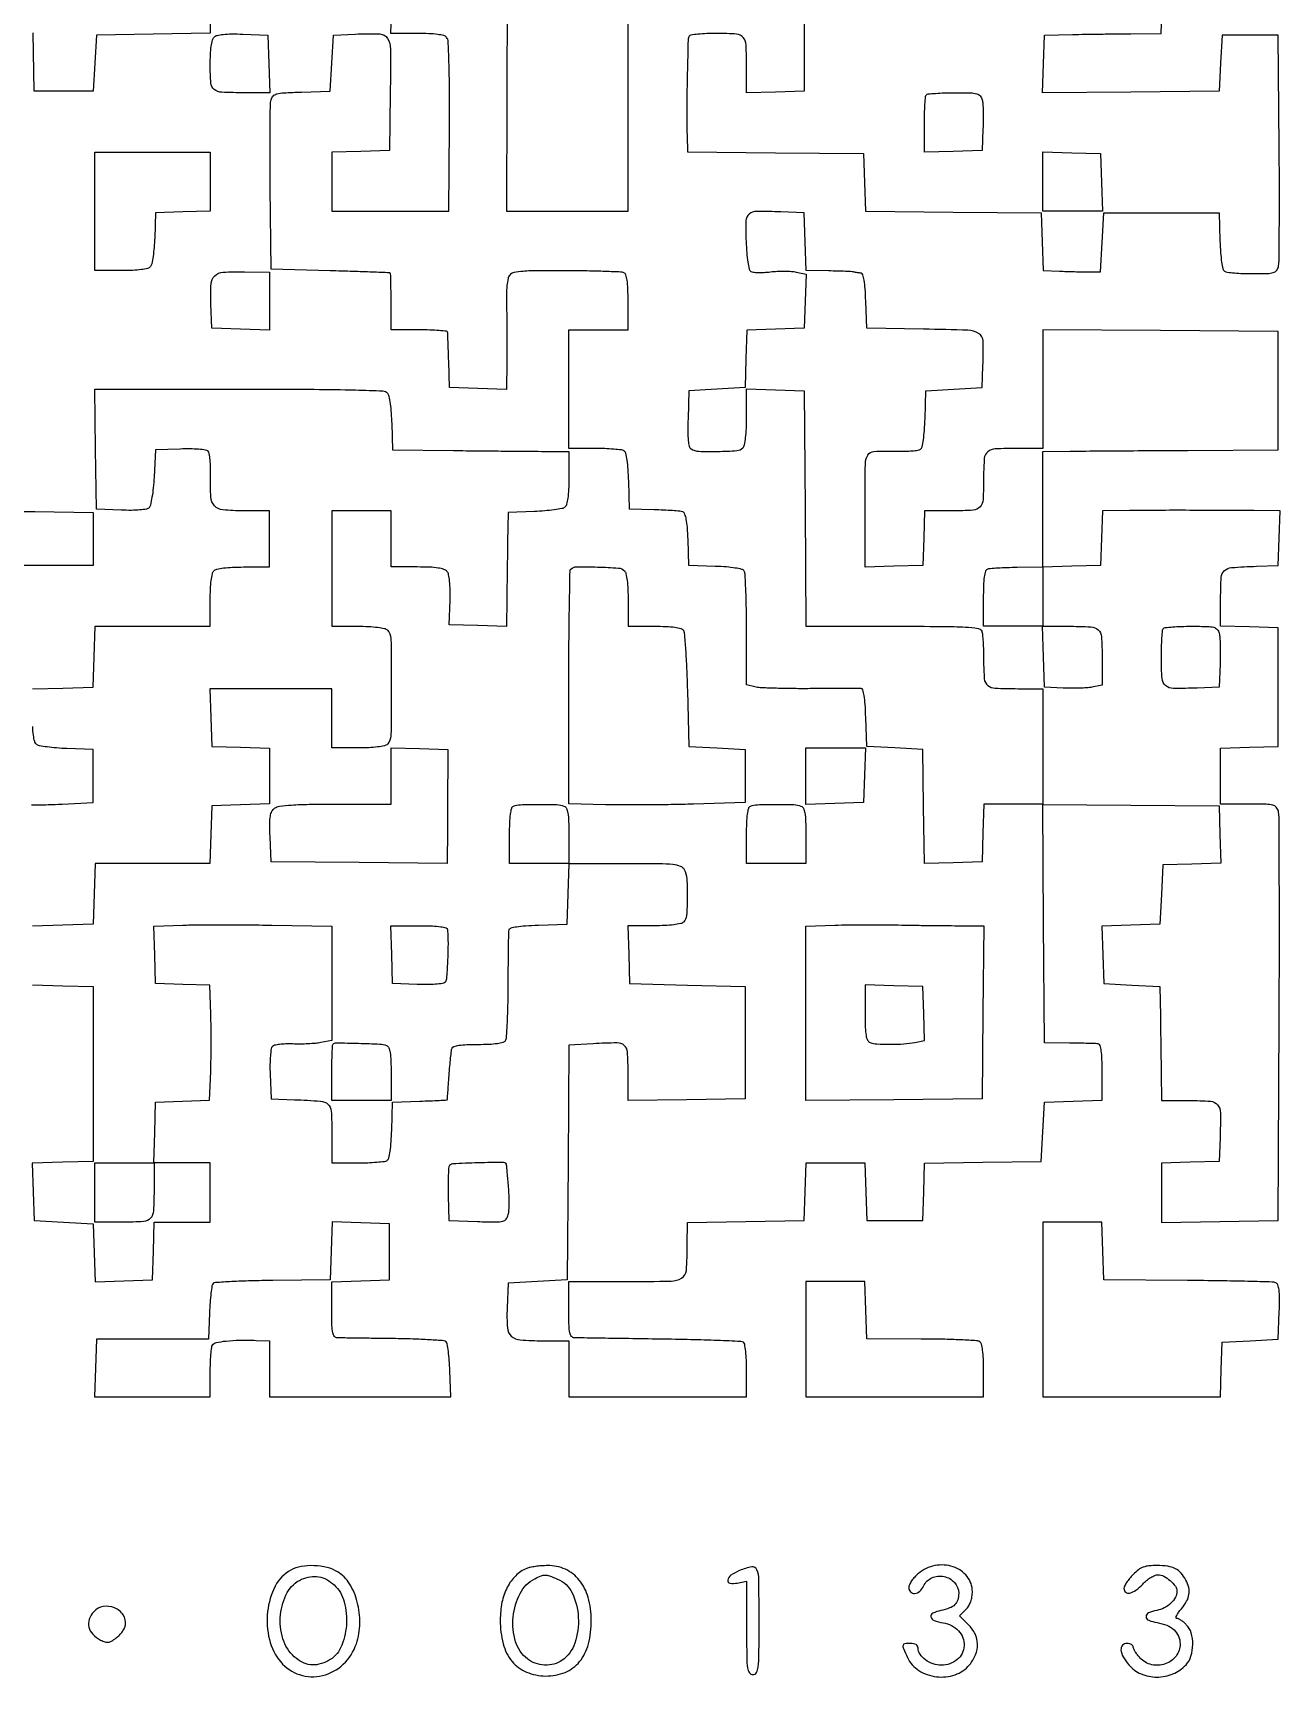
# Model space of a CAD drawing. Extents: x 156 to 936, y 100 to 969.
# Drawn here: x 536 to 936, y 100 to 627 of the extents above; entities that cross this region are included whole.
import ezdxf

# ---------------------------------------------------------------- set-up
doc = ezdxf.new("R2010")
doc.units = 0

msp = doc.modelspace()

# ---------------------------------------------------------------- linework, layer by layer
for points in [[(688.290721, 632.887109, 0.002123), (688.152242, 620.755701, 0.001347), (688.088973, 606.619193), (688.0237, 570), (707.51185, 570), (727, 570), (727, 617.5), (727, 665)], [(783.5, 645.5), (783.5, 627), (783.5, 608.5), (774.25, 608.212474), (765, 607.924948), (765, 615.880687, 0.010965), (764.836095, 623.354089, 0.167968), (763.900417, 625.719455, 0.20119), (761.766276, 626.788006, 0.016782), (755.452028, 627, 0.009458), (752.220543, 626.938865, 0.014295), (749.41294, 626.752109, 0.008967), (747.115059, 626.491475, 0.225286), (746.596485, 626.156116, 0.132743), (746.234889, 624.942753, 0.000951), (745.97976, 614.218615, 0.004105), (745.833877, 603.55013, 0.006213), (745.898511, 594.265573), (746, 589.031147), (774.25, 588.765573), (802.5, 588.5), (802.787321, 579.26551), (803.074641, 570.03102), (831.287321, 569.76551), (859.5, 569.5), (859.787526, 560.25), (860.075052, 551), (865.287526, 550.802975, 0.002107), (867.575307, 550.726153, 0.001492), (870.143836, 550.65841, 0.001506), (872.597952, 550.608407, 0.003188), (874.5, 550.587512), (878.5, 550.569073), (879, 560.034537), (879.5, 569.5), (898, 569.5), (916.5, 569.5), (916.792098, 560.532999, 0.009786), (916.991711, 556.707636, 0.020298), (917.326695, 553.737125, 0.020215), (917.75425, 551.552989, 0.195149), (918.292098, 550.798312, 0.110623), (919.132389, 550.495574, 0.00952), (921.416145, 550.251635, 0.012192), (924.181845, 550.077197, 0.009156), (927.230948, 550.015313, 0.00603), (931.935001, 550.062724, 0.060451), (933.877035, 550.342129, 0.158592), (934.896556, 551.007481, 0.11024), (935.50973, 552.25, 0.05721), (935.724487, 553.965497, 0.000802), (935.814745, 564.414062, 0.002229), (935.845976, 576.540395, 0.001465), (935.778782, 590.5), (935.5, 626.5), (926.5, 626.5), (917.5, 626.5), (917, 617.5), (916.5, 608.5), (888.212267, 608.234363), (859.924535, 607.968725), (860.212267, 617.234363), (860.5, 626.5), (869.5, 626.668363, -0.00086), (873.645783, 626.738781, -0.000476), (878.709289, 626.81125, -0.000474), (883.84044, 626.874932, -0.000764), (888.212474, 626.918363), (897.924948, 627), (898.212474, 636.25)], [(536, 322.072424), (545.75, 321.786212), (555.5, 321.5), (555.5, 293.5), (555.5, 265.5), (545.712959, 265.213341), (535.925919, 264.926682), (536.212959, 255.713341), (536.5, 246.5), (546, 246), (555.5, 245.5), (555.788016, 236.212977), (556.076031, 226.925954), (565.288016, 227.212977), (574.5, 227.5), (574.787526, 236.75), (575.075052, 246), (584.037526, 246), (593, 246), (593, 255.5), (593, 265), (583.963788, 265), (574.927576, 265), (575.213788, 274.75), (575.5, 284.5), (584.15475, 284.787544), (592.809499, 285.075087), (593.15475, 294.287544, 0.005684), (593.264198, 298.48137, 0.003338), (593.304585, 303.499892, 0.003338), (593.277957, 308.518384, 0.005685), (593.180007, 312.712088), (592.860013, 321.924176), (584.180007, 322.212088), (575.5, 322.5), (575.212977, 331.711984), (574.925954, 340.923969), (584.212977, 341.211984, -0.00598), (589.055176, 341.304202, -0.001796), (596.426625, 341.329924, -0.0018), (604.698903, 341.299283, -0.001952), (612.75, 341.209033), (632, 340.918065), (632, 322.570324), (632, 304.222582), (628.473364, 303.560981, -0.024256), (626.7379, 303.321824, -0.009962), (624.366725, 303.159102, -0.009829), (621.810106, 303.085102, -0.012429), (619.445613, 303.121939, 0.017748), (617.264724, 303.132719, 0.022691), (615.261676, 302.980347, 0.02145), (613.635857, 302.710977, 0.145595), (612.927392, 302.327392, 0.162927), (612.535046, 301.540209, 0.014649), (612.289567, 299.318994, 0.017548), (612.163126, 296.552967, 0.011968), (612.205143, 293.405143), (612.5, 285.5), (620, 285.24697, -0.008651), (628.397932, 284.818085, -0.167265), (630.765357, 283.817746, -0.199345), (631.812399, 281.627978, -0.013122), (632, 274.480948), (632, 265), (640.25, 265.015313, 0.008591), (643.498009, 265.077158, 0.011595), (646.431384, 265.251635, 0.008743), (648.855762, 265.495093, 0.112618), (649.707902, 265.798312, 0.195149), (650.24575, 266.552989, 0.020215), (650.673305, 268.737125, 0.020298), (651.008289, 271.707636, 0.009786), (651.207902, 275.532999), (651.5, 284.5), (660.25, 284.788933, 0.002247), (663.607228, 284.914896, 0.003722), (666.438631, 285.054993, 0.000566), (668.933596, 285.199903, 0.356096), (669.030447, 285.288933, 0.017418), (669.048716, 285.456746, 0.000052), (669.209553, 287.641124, 0.000305), (669.389543, 290.10965, 0.00019), (669.597414, 293, -0.003823), (669.832213, 295.963694, -0.005026), (670.094314, 298.664062, -0.003709), (670.353041, 300.919174, -0.047348), (670.535581, 301.75, -0.245364), (671.118501, 302.325134, -0.037336), (672.765062, 302.698207, -0.027622), (675.265322, 302.931269, -0.009429), (678.909598, 303, 0.010419), (682.45801, 303.073953, 0.024935), (685.079281, 303.314567, 0.030062), (686.922923, 303.691177, 0.185788), (687.690983, 304.25, 0.128795), (688.016827, 305.239112, 0.00327), (688.280272, 309.979688, 0.006775), (688.478991, 315.586609, 0.004545), (688.561007, 322, -0.001043), (688.598077, 328.410846, -0.001561), (688.659609, 334.009289, -0.000633), (688.733435, 338.808885, -0.034509), (688.811007, 339.712474, -0.294243), (689.319491, 340.284148, -0.028483), (691.220184, 340.698312, -0.023574), (694.080475, 341.015544, -0.008061), (698.25, 341.212474), (707.5, 341.5), (707.786212, 351.25), (708.072424, 361), (726.001028, 361, -0.002155), (736.960232, 360.952766, -0.023261), (741.384548, 360.708594, -0.064996), (743.720129, 360.158147, -0.181488), (744.964816, 359.065741, -0.107088), (745.817478, 356.078409, -0.018612), (745.979465, 350.178425, -0.015314), (745.740238, 344.259859, -0.180517), (744.8, 342.2, -0.145015), (743.858679, 341.688958, -0.021051), (741.684979, 341.321964, -0.020283), (738.809501, 341.078116, -0.01101), (735.262474, 341), (726.924948, 341), (727.212474, 331.75), (727.5, 322.5), (746, 322), (764.5, 321.5), (764.5, 303.5), (764.5, 285.5), (745.75, 285.227935), (727, 284.955869), (727, 293.861303, 0.013938), (726.811989, 300.604544, 0.208337), (725.776252, 302.661093, 0.178939), (723.489214, 303.468359, 0.009832), (715.761919, 303.201896), (708.023838, 302.782604), (707.761919, 265.141302), (707.5, 227.5), (698, 227), (688.5, 226.5), (688.203802, 218.520365, 0.025208), (688.288689, 212.139667, 0.193772), (689.555377, 209.493873, 0.168774), (692.405548, 208.264937, 0.018176), (699.69113, 208), (708, 208), (708, 199), (708, 190), (736.5, 190), (765, 190), (765, 198.440983, 0.011184), (764.92623, 201.73858, 0.016906), (764.700939, 204.601032, 0.012263), (764.383526, 206.90548, 0.21728), (763.976233, 207.514689, 0.1287), (763.118415, 207.777773, 0.000965), (755.696117, 208.072292, 0.003525), (747.161283, 208.334215, 0.002244), (737.226233, 208.524409, -0.000086), (727.240501, 208.672454, -0.000129), (718.543018, 208.805144, -0.000049), (711.05853, 208.921995, -0.003113), (709.75, 208.950703, -0.217024), (708.833229, 209.399882, -0.124834), (708.29998, 210.534306, -0.042618), (708.053111, 212.858023, -0.005164), (708, 218), (708, 227), (726.383369, 227, 0.004199), (740.763673, 227.120771, 0.131336), (744.150841, 228.087335, 0.244), (745.674675, 230.556118, 0.018118), (745.986345, 238.727935), (746, 245.955869), (764.75, 246.227935), (783.5, 246.5), (783.787526, 255.75), (784.075052, 265), (793.5, 265), (802.924948, 265), (803.212474, 255.75), (803.5, 246.5), (812.5, 246.5), (821.5, 246.5), (821.787236, 255.728072), (822.074471, 264.956143), (840.787236, 265.228072), (859.5, 265.5), (860, 275), (860.5, 284.5), (869.75, 284.787526), (879, 285.075052), (879, 294.037526, 0.007552), (878.936285, 298.255654, 0.02649), (878.710609, 300.962615, 0.038764), (878.34269, 302.658527, 0.295874), (877.75, 303.162153, 0.023907), (876.916404, 303.229987, 0.001593), (874.517187, 303.302478, 0.002295), (871.655321, 303.366681, 0.001715), (868.5, 303.412153), (860.5, 303.5), (860.238165, 341.699699), (859.97633, 379.899397), (888.238165, 379.699699), (916.5, 379.5), (916.787023, 370.288016), (917.074046, 361.076031), (907.787023, 360.788016), (898.5, 360.5), (898, 351), (897.5, 341.5), (888.212977, 341.211984), (878.925954, 340.923969), (879.212977, 331.711984), (879.5, 322.5), (888.5, 322), (897.5, 321.5), (897.670976, 312, -0.000662), (897.742218, 307.72731, -0.000413), (897.814941, 302.720312, -0.000414), (897.878466, 297.784501, -0.000753), (897.920976, 293.75), (898, 285), (906.980948, 285, -0.017192), (913.752097, 284.767116, -0.20709), (916.017836, 283.595696, -0.171789), (916.939951, 281.02952, -0.011142), (916.798618, 272.988223), (916.5, 265.5), (907.25, 265.212474), (898, 264.924948), (898, 255.440409), (898, 245.955869), (916.75, 246.227935), (935.5, 246.5), (935.775965, 311, 0.000804), (935.842421, 335.887072, 0.001273), (935.810766, 357.214063, 0.000271), (935.725021, 375.961991, 0.0582), (935.506913, 377.75, 0.122617), (934.85145, 379.003915, 0.154504), (933.732859, 379.672196, 0.053326), (931.548599, 379.947537, 0.004711), (925.980948, 380), (917, 380), (917, 388.962474), (917, 397.924948), (926.25, 398.212474), (935.5, 398.5), (935.5, 417.5), (935.5, 436.5), (926.25, 436.787526), (917, 437.075052), (917, 446.018474, -0.014194), (917.190094, 452.713321, -0.199365), (918.215838, 454.834916, -0.165063), (920.527107, 455.811311, -0.009054), (928.5, 456.245668), (935.5, 456.5), (935.788933, 465.25), (936.077866, 474), (927.788933, 474.065134, 0.000906), (916.804713, 474.131539, 0.000875), (905.692532, 474.159122, 0.000916), (895.575475, 474.147996, 0.001976), (887.788933, 474.094396), (879.077866, 474), (878.788933, 465.25), (878.5, 456.5), (869.25, 456.212474), (860, 455.924948), (860, 474.462474), (860, 493), (868.75, 493.118471, -0.001476), (873.818862, 493.172134, -0.000253), (883.448437, 493.240778, -0.000276), (894.755624, 493.309425, -0.000246), (906.5, 493.368471), (935.5, 493.5), (935.5, 512.5), (935.5, 531.5), (897.75, 531.762025), (860, 532.02405), (860, 513.012025), (860, 494), (852.081787, 494, 0.01072), (844.679234, 493.841272, 0.161531), (842.30349, 492.938415, 0.20568), (841.224011, 490.873122, 0.018983), (841, 484.974799, -0.011616), (840.828179, 477.579887, -0.175745), (839.856847, 475.246107, -0.194734), (837.654189, 474.198876, -0.014789), (830.931944, 474), (822.077866, 474), (821.788933, 465.25), (821.5, 456.5), (812.25, 456.212474), (803, 455.924948), (803, 474.462474, -0.002646), (803.077005, 489.016033, -0.126371), (803.830455, 491.825787, -0.261699), (805.846096, 493.04908, -0.014432), (813.5, 493.085036, 0.012914), (815.885893, 493.089005, 0.016231), (818.092321, 493.221437, 0.014431), (819.912184, 493.443218, 0.111024), (820.707902, 493.753012, 0.189003), (821.243356, 494.527705, 0.019751), (821.672023, 496.736543, 0.02002), (822.008228, 499.721666, 0.00989), (822.207902, 503.532999), (822.5, 512.5), (831.5, 513), (840.5, 513.5), (840.800912, 520.479083, 0.019946), (840.826198, 528.37304, 0.250509), (839.373752, 530.865677, 0.130715), (835.967537, 531.890775, 0.004357), (821.736597, 532.227493), (803.5, 532.5), (803.211067, 541.25, 0.00863), (803.013589, 545.175079, 0.024855), (802.694889, 547.881236, 0.030784), (802.278606, 549.671422, 0.297232), (801.711067, 550.152314, -0.00707), (801.174522, 550.227516, -0.004713), (800.562001, 550.328135, -0.004745), (799.969604, 550.436993, -0.009267), (799.5, 550.536965, 0.044034), (798.815197, 550.63366, 0.002488), (796.675086, 550.734936, 0.003802), (794.123132, 550.823542, 0.002778), (791.287526, 550.88465), (784.075052, 551), (783.787526, 560.25), (783.5, 569.5), (776.011777, 569.798618, 0.010148), (768.156143, 569.952306, 0.177629), (765.800161, 569.086096, 0.213811), (764.786196, 566.963252, 0.015476), (764.830296, 560.305529, 0.010522), (765.042972, 556.681416, 0.019019), (765.392001, 553.729559, 0.017047), (765.824201, 551.480071, 0.193941), (766.330296, 550.75137, 0.121051), (767.078144, 550.487078, 0.018477), (768.668095, 550.388654, 0.019757), (770.590103, 550.416784, 0.015974), (772.646198, 550.594233, -0.017513), (774.846759, 550.777332, -0.014403), (777.203502, 550.822558, -0.014648), (779.372042, 550.738135, -0.037016), (780.933851, 550.514529), (784.075307, 549.824549), (783.787653, 541.162275), (783.5, 532.5), (774.287036, 532.212964), (765.074071, 531.925929), (764.787036, 522.712964), (764.5, 513.5), (755.5, 513), (746.5, 512.5), (746.208654, 503.58457, 0.007874), (746.136581, 499.325344, 0.025891), (746.278743, 496.518036, 0.03736), (746.608404, 494.675579, 0.190691), (747.208654, 493.849883, 0.132959), (749.695491, 493.077946, 0.014429), (755.756126, 493.030935, 0.012557), (761.857757, 493.313098, 0.18044), (763.8, 494.2, 0.147163), (764.31737, 495.162609, 0.020491), (764.682108, 497.423259, 0.019645), (764.923314, 500.443228, 0.010104), (765, 504.237526), (765, 513.075052), (774.25, 512.787526), (783.5, 512.5), (783.762025, 474.75), (784.02405, 437), (811.905036, 437, -0.001483), (827.902002, 436.952556, -0.012385), (835.13699, 436.730374, -0.020746), (839.244345, 436.330896, -0.27298), (840.393011, 435.418213, -0.068141), (840.630995, 434.403342, -0.007433), (840.821697, 432.006528, -0.00899), (840.955608, 429.132076, -0.007144), (841, 426.025201, 0.018983), (841.224011, 420.126878, 0.20568), (842.30349, 418.061585, 0.161531), (844.679234, 417.158728, 0.01072), (852.081787, 417), (860, 417), (860, 398.5), (860, 380), (850.537526, 380), (841.075052, 380), (840.787526, 370.75), (840.5, 361.5), (831.272703, 361.212775), (822.045405, 360.925549), (821.772703, 379.212775), (821.5, 397.5), (812.5, 398), (803.5, 398.5), (803.212474, 407.75, 0.007757), (803.015774, 411.969023, 0.024473), (802.702086, 414.782421, 0.031768), (802.28953, 416.59756, 0.32187), (801.712474, 417.046336, 0.009999), (800.821064, 417.062563, 0.00021), (796.40467, 417.052777, 0.000488), (791.240818, 417.034123, 0.000329), (785.345978, 417.003195, -0.004061), (779.352621, 417.016485, -0.005329), (773.880882, 417.131394, -0.003959), (769.306586, 417.312509, -0.049644), (767.595978, 417.565267), (765, 418.216816), (764.984687, 435.858408, 0.004048), (764.923303, 442.706395, 0.0061), (764.748704, 448.672054, 0.002697), (764.511015, 453.741359, 0.129192), (764.202843, 454.706033, 0.192561), (763.466763, 455.236162, 0.02067), (761.36687, 455.666992, 0.020911), (758.539342, 456.005667, 0.010674), (754.968156, 456.206033), (746.5, 456.5), (746.208795, 464.797197, 0.008978), (746.000079, 468.728665, 0.029432), (745.66335, 471.307436, 0.044142), (745.194665, 472.956468, 0.212946), (744.522087, 473.629898, 0.066643), (743.602391, 473.84846, 0.006014), (741.241358, 474.057242, 0.007727), (738.407497, 474.229517, 0.005963), (735.313292, 474.332702), (727.5, 474.5), (727.207902, 483.467001, 0.009786), (727.008289, 487.292364, 0.020298), (726.673305, 490.262875, 0.020215), (726.24575, 492.447011, 0.195149), (725.707902, 493.201688, 0.112618), (724.855762, 493.504907, 0.008743), (722.431384, 493.748365, 0.011595), (719.498009, 493.922842, 0.008591), (716.25, 493.984687), (708, 494), (708, 513), (708, 532), (717.5, 532), (727, 532), (727, 540.893011, 0.007599), (726.934132, 545.226503, 0.028539), (726.696676, 547.934626, 0.045551), (726.291471, 549.62287, 0.223039), (725.629194, 550.31205, 0.08117), (724.59653, 550.52614, 0.001938), (719.672611, 550.716112, 0.004203), (713.883132, 550.868298, 0.002837), (707.276425, 550.948904, 0.003125), (698.163813, 550.951427, 0.017583), (693.299451, 550.751223, 0.030317), (690.37563, 550.348401, 0.171798), (689.045883, 549.555285, 0.122912), (688.499639, 548.419048, 0.026131), (688.16634, 546.232687, 0.021582), (687.998476, 543.231312, 0.009651), (688.024538, 539.27542, -0.00317), (688.102654, 535.27973, -0.001859), (688.148043, 530.496444, -0.001859), (688.157863, 525.711996, -0.003165), (688.125886, 521.712474), (688, 512.924948), (678.847925, 513.212474), (669.695849, 513.5), (669.464517, 522, 0.001053), (669.367418, 525.311374, 0.001544), (669.266889, 528.223437, 0.000725), (669.170029, 530.702865, 0.028439), (669.116592, 531.25, 0.339459), (668.801894, 531.550346, 0.00637), (666.390499, 531.779688, 0.012712), (663.458816, 531.945974, 0.007809), (660, 532), (651, 532), (651, 541, 0.0026), (650.981986, 544.464319, 0.004196), (650.926563, 547.413242, 0.000894), (650.851767, 549.994067, 0.223635), (650.75, 550.194016, 0.15636), (650.521939, 550.277205, 0.000154), (644.992188, 550.49436, 0.001503), (638.802625, 550.716886, 0.000919), (631.5, 550.944016), (612.5, 551.5), (612.240922, 577.5, -0.001937), (612.179271, 587.623174, -0.002855), (612.21033, 596.512452, -0.001322), (612.300012, 604.081973, -0.054002), (612.500588, 605.712602, -0.132349), (613.162138, 606.942615, -0.141786), (614.336317, 607.634493, -0.050109), (616.630979, 607.982812, -0.004855), (622.259666, 608.212602), (631.5, 608.5), (632, 617.5), (632.5, 626.5), (639.479083, 626.800912, -0.019397), (647.426388, 626.835082, -0.256161), (649.863718, 625.387204, -0.133011), (650.793453, 622.011579, -0.004266), (650.73292, 607.735235), (650.5, 589.5), (641.25, 589.212474), (632, 588.924948), (632, 579.462474), (632, 570), (650.75, 570.000206), (669.5, 570.000411), (669.688863, 597.221407, 0.002597), (669.709847, 609.256109, 0.006788), (669.5626, 617.903232, 0.003827), (669.312411, 624.439826, 0.163128), (668.816419, 625.721202, 0.158716), (667.907661, 626.29509, 0.028589), (665.917693, 626.680479, 0.02358), (663.116248, 626.924779, 0.009959), (659.340029, 627), (650.924948, 627), (651.212474, 636.25)], [(536, 416.927576), (545.75, 417.213788), (555.5, 417.5), (555.786212, 427.25), (556.072424, 437), (574.536212, 437), (593, 437), (593, 445.3, -0.011084), (593.07823, 448.828493, -0.020332), (593.322289, 451.693122, -0.021091), (593.689458, 453.860329, -0.144849), (594.2, 454.8, -0.144849), (595.139671, 455.310542, -0.021091), (597.306878, 455.677711, -0.020332), (600.171507, 455.92177, -0.011084), (603.7, 456), (612, 456), (612, 465), (612, 474), (603.535184, 474, -0.023231), (597.045024, 474.301713, -0.182596), (594.380405, 475.602439, -0.17653), (593.192856, 478.364903, -0.021437), (593.10104, 485.078302, 0.013569), (593.106712, 487.838212, 0.018389), (592.952614, 490.326317, 0.015515), (592.689074, 492.347509, 0.157461), (592.308091, 493.091909, 0.164689), (591.541274, 493.470826, 0.013429), (589.282935, 493.710309, 0.016893), (586.508293, 493.835283, 0.012128), (583.405143, 493.794857), (575.5, 493.5), (575, 484.795583, -0.010967), (574.728688, 481.381989, -0.015042), (574.325261, 478.327771, -0.01172), (573.859453, 475.836594, -0.145803), (573.405143, 475.000726, -0.155444), (572.545142, 474.558498, -0.019595), (570.44538, 474.289631, -0.019943), (567.70985, 474.157432, -0.011423), (564.405143, 474.205143), (556.5, 474.5), (556.228407, 493.75), (555.956814, 513), (602.355962, 513, -0.001099), (626.369594, 512.947216, -0.005744), (639.59171, 512.737184, -0.003956), (648.368413, 512.427384, -0.211804), (649.833879, 511.700164, -0.126595), (650.271826, 510.772011, -0.012295), (650.682026, 508.299919, -0.014976), (651.015093, 505.281363, -0.011302), (651.206324, 501.950164), (651.5, 493.5), (671, 493.310788, 0.000109), (679.10741, 493.233891, 0.000104), (687.342188, 493.159301, 0.000103), (694.615379, 493.096438, 0.000372), (699.25, 493.060788), (708, 493), (708, 484.622445, -0.009913), (707.92478, 480.828796, -0.024242), (707.679019, 478.047251, -0.030268), (707.287489, 476.086773, -0.156365), (706.700164, 475.166121, -0.126595), (705.772011, 474.728174, -0.012295), (703.299919, 474.317974, -0.014976), (700.281363, 473.984907, -0.011302), (696.950164, 473.793676), (688.5, 473.5), (688.356392, 464, 0.000223), (688.29367, 459.724695, 0.000139), (688.223716, 454.709289, 0.000139), (688.157453, 449.761517, 0.000252), (688.106392, 445.712474), (688, 436.924948), (678.836802, 437.212474), (669.673605, 437.5), (669.90404, 445.316521, 0.011738), (669.924286, 448.692926, 0.021467), (669.758071, 451.441208, 0.023736), (669.441118, 453.527111, 0.12425), (668.944793, 454.566521, 0.142625), (667.947461, 455.241147, 0.040689), (666.109024, 455.671721, 0.027904), (663.385341, 455.92557, 0.009285), (659.377555, 456), (651, 456), (651, 465), (651, 474), (641.5, 474), (632, 474), (632, 455.5), (632, 437), (640.3, 437, -0.011084), (643.828493, 436.92177, -0.020332), (646.693122, 436.677711, -0.021091), (648.860329, 436.310542, -0.144849), (649.8, 435.8, -0.195036), (650.948392, 433.085019, -0.003731), (651.064695, 417.5, -0.003731), (650.948392, 401.914981, -0.195036), (649.8, 399.2, -0.144849), (648.860329, 398.689458, -0.021091), (646.693122, 398.322289, -0.020332), (643.828493, 398.07823, -0.011084), (640.3, 398), (632, 398), (632, 407.5), (632, 417), (612.462474, 417), (592.924948, 417), (593.212474, 407.75), (593.5, 398.5), (602.75, 398.212474), (612, 397.924948), (612, 389), (612, 380.075052), (602.75, 379.787526), (593.5, 379.5), (593.212474, 370.25), (592.924948, 361), (574.498686, 361), (556.072424, 361), (555.786212, 351.25), (555.5, 341.5), (545.75, 341.213788), (536, 340.927576)], [(535.720312, 379.74047, 0.00389), (540.99959, 379.831291, 0.006244), (545.5, 380), (555.5, 380.5), (555.5, 389), (555.5, 397.5), (547.049836, 397.793676, -0.011302), (543.718637, 397.984907, -0.014976), (540.700081, 398.317974, -0.012295), (538.227989, 398.728174, -0.126595), (537.299836, 399.166121, -0.156365), (536.712511, 400.086773, -0.030268), (536.320981, 402.047251, -0.024242), (536.07522, 404.828796, -0.009913)]]:
    msp.add_lwpolyline(points, format="xyb")
msp.add_lwpolyline([(593, 636.022559), (593, 627.045117), (574.75, 626.772559), (556.5, 626.5), (556, 617.5), (555.5, 608.5), (546, 608.5), (536.5, 608.5), (536.227935, 627.25)])
for points in [[(611.787526, 617.25), (612.075052, 608), (604.119313, 608, -0.010577), (596.697723, 608.157011, -0.159602), (594.312751, 609.051563, -0.207143), (593.227725, 611.100986, -0.019604), (593, 616.906989, -0.012189), (593.080258, 620.198736, -0.022218), (593.330373, 622.875122, -0.024153), (593.710322, 624.895286, -0.138677), (594.236619, 625.836619, -0.141627), (595.215618, 626.376564, -0.030081), (597.156875, 626.694801, -0.024175), (599.863904, 626.841129, -0.010354), (603.486619, 626.786619), (611.5, 626.5)], [(840.53186, 605.729083, -0.045288), (840.735265, 604.430652, -0.00895), (840.846004, 602.075142, -0.009416), (840.874264, 599.317546, -0.008627), (840.800912, 596.479083), (840.5, 589.5), (831.25, 589.212474), (822, 588.924948), (822, 597.795808, -0.007009), (822.048332, 601.243385, -0.010438), (822.195833, 604.256685, -0.00583), (822.400781, 606.767459, -0.174822), (822.666667, 607.333333, -0.173043), (823.226591, 607.598788, -0.00648), (825.57982, 607.804167, -0.011049), (828.413417, 607.951642, -0.007476), (831.647615, 608, -0.005348), (836.764113, 607.945275, -0.057278), (838.818035, 607.664578, -0.156921), (839.887372, 606.991836, -0.113491)], [(593, 579.538933), (593, 570.077866), (584.25, 569.788933), (575.5, 569.5), (575.204288, 561.547384, -0.011934), (575.012379, 558.407014, -0.0156), (574.679152, 555.549742, -0.013166), (574.268892, 553.210661, -0.123819), (573.831844, 552.297384, -0.156616), (572.912736, 551.711678, -0.030079), (570.949592, 551.320848, -0.024173), (568.166961, 551.075234, -0.009926), (564.377555, 551), (556, 551), (556, 570), (556, 589), (574.5, 589), (593, 589)], [(612, 541.214684), (612, 531.924948), (602.75, 532.212474), (593.5, 532.5), (593.203802, 540.479635, -0.022969), (593.259546, 546.794264, -0.192967), (594.439792, 549.327474, -0.175525), (597.10733, 550.474309, -0.018393), (604.016518, 550.624531), (612, 550.504419)], [(555.5, 465), (555.5, 456.5), (536.5, 456.5), (517.5, 456.5), (517.203033, 463.906415, -0.007193), (517.127592, 466.8426, -0.009297), (517.14725, 469.53838, -0.007382), (517.238571, 471.783736, -0.077906), (517.430148, 472.678565, -0.272381), (518.337704, 473.401322, -0.021017), (521.562482, 473.720448, -0.015049), (526.870736, 473.861232, -0.002729), (536.727115, 473.772149), (555.5, 473.5)], [(725.8, 454.8, -0.144849), (726.310542, 453.860329, -0.021091), (726.677711, 451.693122, -0.020332), (726.92177, 448.828493, -0.011084), (727, 445.3), (727, 437), (735.440983, 437, -0.009585), (739.22901, 436.92738, -0.024001), (741.983238, 436.689017, -0.029014), (743.905665, 436.314643, -0.188703), (744.690983, 435.75, -0.124562), (745.029485, 434.75056, -0.002705), (745.409226, 429.579687, -0.006022), (745.749787, 423.48843, -0.004009), (746, 416.5), (746.5, 398.5), (755.5, 398), (764.5, 397.5), (764.5, 389), (764.5, 380.5), (748, 380, -0.003383), (740.823422, 379.831125, -0.002514), (732.895312, 379.738096, -0.00254), (725.413705, 379.725928, -0.005742), (719.75, 379.81054), (708, 380.121081), (708, 417.393874, -0.001674), (708.048014, 431.731725, -0.002718), (708.195833, 443.913617, -0.000421), (708.394325, 454.693338, -0.193914), (708.666667, 455.333333, -0.197627), (710.45253, 456.078242, -0.009016), (717.204595, 455.989878, -0.00945), (723.92503, 455.653458, -0.181061)], [(860, 446.5), (860, 437), (867.918213, 437, -0.011379), (875.397164, 436.829772, -0.174663), (877.745338, 435.860833, -0.19594), (878.799465, 433.659717, -0.014914), (879, 426.938324), (879, 418.090626), (875.75, 417.484495, -0.028289), (874.094853, 417.271773, -0.009836), (871.692187, 417.147718, -0.009734), (869.035476, 417.114647, -0.011185), (866.5, 417.189182), (860.5, 417.5), (860.213788, 427.25), (859.927576, 437), (850.463788, 437), (841, 437), (841, 445.916667, -0.008266), (841.067874, 450.021966, -0.024717), (841.299188, 452.819848, -0.032039), (841.668333, 454.679382, -0.236055), (842.25, 455.337719, -0.075375), (843.103532, 455.540327, -0.005317), (845.55625, 455.717133, -0.007419), (848.498917, 455.854035, -0.005521), (851.75, 455.921053), (860, 456)], [(916.529566, 434.738223, -0.046297), (916.732976, 433.422419, -0.008315), (916.842764, 430.941177, -0.008911), (916.871285, 428.020953, -0.007951), (916.798618, 424.988223), (916.5, 417.5), (909.5, 417.210375, -0.011994), (901.862632, 417.07774, -0.17452), (899.36783, 417.994587, -0.203824), (898.227681, 420.234048, -0.017196), (898, 426.852385, -0.007054), (898.048334, 430.278272, -0.010497), (898.195833, 433.273305, -0.005892), (898.400823, 435.768035, -0.174651), (898.666667, 436.333333, -0.173043), (899.226591, 436.598788, -0.00648), (901.57982, 436.804167, -0.011049), (904.413417, 436.951642, -0.007476), (907.647615, 437, -0.005362), (912.756839, 436.945207, -0.057037), (914.81425, 436.664922, -0.156204), (915.885482, 435.994429, -0.11443)], [(669.160104, 390.25, 0.000298), (669.135386, 386.703084, 0.000122), (669.105912, 381.893863, 0.000121), (669.076794, 376.732685, 0.000155), (669.052632, 371.984427), (669, 360.968853), (640.75, 361.234427), (612.5, 361.5), (612.203802, 369.479635, -0.007825), (612.110962, 373.806547, -0.040111), (612.2893, 376.199929, -0.077992), (612.768477, 377.694669, -0.118939), (613.644932, 378.729635, -0.128263), (615.206539, 379.346562, -0.014052), (619.079193, 379.707778, -0.012364), (624.721521, 379.93458, -0.003862), (633.19113, 380), (651, 380), (651, 389.037526), (651, 398.075052), (660.107473, 397.787526), (669.214946, 397.5)], [(706.418213, 379.393011, -0.192406), (707.217093, 378.653872, -0.06988), (707.688469, 377.154102, -0.034532), (707.937024, 374.571713, -0.00673), (708, 369.893011), (708, 361), (698.5, 361), (689, 361), (689, 369.916667, -0.008266), (689.067874, 374.021966, -0.024717), (689.299188, 376.819848, -0.032039), (689.668333, 378.679382, -0.236055), (690.25, 379.337719, -0.087965), (692.448695, 379.801874, -0.007288), (698.311475, 379.907393, -0.007415), (704.167873, 379.84057, -0.085248)], [(782.418213, 379.393011, -0.192406), (783.217093, 378.653872, -0.06988), (783.688469, 377.154102, -0.034532), (783.937024, 374.571713, -0.00673), (784, 369.893011), (784, 361), (774.5, 361), (765, 361), (765, 369.916667, -0.008266), (765.067874, 374.021966, -0.024717), (765.299188, 376.819848, -0.032039), (765.668333, 378.679382, -0.236055), (766.25, 379.337719, -0.087965), (768.448695, 379.801874, -0.007288), (774.311475, 379.907393, -0.007415), (780.167873, 379.84057, -0.085248)], [(669.092036, 339.75, -0.019571), (669.253338, 335.057153, -0.011508), (669.097273, 329.443495, -0.005306), (668.76202, 323.991964, -0.180257), (668.231704, 322.831704, -0.168215), (667.511156, 322.481782, -0.011978), (665.258817, 322.267567, -0.01581), (662.500494, 322.15925, -0.011229), (659.405143, 322.205143), (651.5, 322.5), (651.212474, 331.75), (650.924948, 341), (659.962474, 341, -0.007337), (664.238686, 340.937246, -0.026687), (666.945228, 340.712876, -0.040268), (668.617097, 340.345042, -0.309403)], [(831.765819, 341.037566), (841.031637, 341), (840.765819, 313.25), (840.5, 285.5), (812.25, 285.234427), (784, 284.968853), (784, 312.946901), (784, 340.924948), (793.25, 341.212474, -0.004375), (797.512192, 341.307635, -0.002418), (802.720312, 341.353137, -0.00241), (807.999657, 341.348281, -0.003875), (812.5, 341.287566, 0.001274), (817.00143, 341.203418, 0.000792), (822.284334, 341.126499, 0.000794), (827.497552, 341.067131, 0.001436)], [(803, 313.144515, 0.006687), (803.062877, 308.443624, 0.034414), (803.311272, 305.851928, 0.069706), (803.782488, 304.347501, 0.192751), (804.581787, 303.606989, 0.078039), (806.798187, 303.133083, 0.014165), (811.014952, 303.021077, 0.0162), (815.448713, 303.172638, 0.032719), (818.912002, 303.6324), (822.074004, 304.264801), (821.787002, 312.8824), (821.5, 321.5), (812.25, 321.787526), (803, 322.075052)], [(649.535604, 302.624711, -0.206244), (650.254576, 301.923082, -0.057852), (650.690621, 300.379088, -0.032299), (650.934527, 297.821926, -0.00763), (651, 293.531385), (651, 285), (641.5, 285), (632, 285), (632, 293.833333, -0.004399), (632.030051, 297.249115, -0.006831), (632.122139, 300.194271, -0.002599), (632.248226, 302.707937, -0.184303), (632.415793, 303.083333, -0.20361), (633.410798, 303.486206, -0.002443), (640.550828, 303.329841, -0.004767), (647.343646, 303.083046, -0.080312)], [(575, 257.081787, -0.01141), (574.829247, 249.599988, -0.175208), (573.85745, 247.252746, -0.195511), (571.650479, 246.199638, -0.014768), (564.893011, 246), (556, 246), (556, 255.5), (556, 265), (565.5, 265), (575, 265)], [(669.558366, 263.75, 0.06329), (669.41572, 262.9083, 0.004459), (669.337866, 260.517187, 0.006248), (669.306002, 257.655309, 0.004667), (669.339751, 254.5), (669.5, 246.5), (678.721624, 246.21285, 0.003914), (684.756875, 246.072193, 0.059534), (686.833292, 246.287775, 0.182083), (687.895953, 246.987956, 0.095809), (688.574497, 248.440795, 0.047231), (688.783731, 249.811185, 0.012036), (688.858065, 252.059498, 0.012159), (688.818453, 254.642223, 0.012047), (688.653402, 257.227945, -0.000228), (688.438126, 259.685306, -0.00032), (688.248467, 261.877896, -0.000186), (688.090334, 263.727861, -0.004407), (688.05053, 264.25, 0.395247), (687.088741, 265.147294, 0.006237), (678.926619, 265.028462, 0.006478), (670.773439, 264.702257, 0.315802)], [(631.788016, 236.787023), (631.5, 227.5), (613.114771, 227.314771, 0.004128), (606.008612, 227.184498, 0.006432), (599.889216, 226.942966, 0.002331), (594.652559, 226.644284, 0.182941), (593.909162, 226.309162, 0.159618), (593.572247, 225.643976, 0.008289), (593.243291, 223.234541, 0.012451), (592.966798, 220.308395, 0.008667), (592.794391, 216.994391), (592.5, 208.5), (574.5, 208.5), (556.5, 208.5), (556.212474, 199.25), (555.924948, 190), (574.462474, 190), (593, 190), (593.015313, 197.75, -0.00875), (593.074756, 200.801695, -0.011792), (593.241942, 203.55896, -0.008946), (593.475173, 205.836781, -0.113399), (593.765313, 206.642203, -0.203383), (594.91366, 207.42431, -0.022585), (598.119236, 207.913556, -0.02259), (602.408779, 208.176064, -0.011885), (607.75, 208.134296), (612, 208), (612, 199), (612, 190), (641.102616, 190), (670.205232, 190), (669.852616, 198.417236, 0.008806), (669.656981, 201.702529, 0.012595), (669.358926, 204.606533, 0.008511), (669.011337, 206.99543, 0.157265), (668.667132, 207.667236, 0.18027), (667.923699, 208.006954, 0.00301), (663.329824, 208.310113, 0.007332), (657.923687, 208.554703, 0.004756), (651.667132, 208.686342, -0.00025), (645.345953, 208.762359, -0.000357), (639.735032, 208.836645, -0.000193), (634.987448, 208.904726, -0.005409), (633.75, 208.936342, -0.215557), (632.833596, 209.391487, -0.124055), (632.30059, 210.528513, -0.042686), (632.053357, 212.848075, -0.005216), (632, 217.962474), (632, 226.924948), (641.25, 227.212474), (650.5, 227.5), (650.5, 236.5), (650.5, 245.5), (641.288016, 245.787023), (632.076031, 246.074046)], [(860, 218), (860, 190), (888.461067, 190), (916.922134, 190), (917.211067, 198.75), (917.5, 207.5), (926.5, 208), (935.5, 208.5), (935.789171, 217.266353, 0.006896), (935.875151, 221.747998, 0.031777), (935.724352, 224.338655, 0.059521), (935.346252, 225.879848, 0.214426), (934.650205, 226.580735, 0.084383), (933.527311, 226.806067, 0.000936), (925.751154, 227.022305, 0.002884), (916.759324, 227.203614, 0.001871), (906.361033, 227.314381), (879.5, 227.5), (879.212474, 236.75), (878.924948, 246), (869.462474, 246), (860, 246)], [(784, 208.5), (784, 190), (812.5, 190), (841, 190), (841, 198.440983, 0.009585), (840.92738, 202.22901, 0.024001), (840.689017, 204.983238, 0.029014), (840.314643, 206.905665, 0.188703), (839.75, 207.690983, 0.129806), (838.753399, 208.017099, 0.002962), (833.726562, 208.279504, 0.006434), (827.796773, 208.477403, 0.004289), (821, 208.558393), (803.5, 208.616785), (803.212474, 217.808393), (802.924948, 227), (793.462474, 227), (784, 227)], [(618.841427, 134.475929, 0.151381), (613.859791, 129.366639, 0.090875), (611.408163, 121.18142, 0.086459), (611.968523, 112.259568, 0.116597), (615.599996, 105.063531, 0.140477), (621.66268, 100.985216, 0.138134), (629.007904, 100.702256, 0.131667), (635.682698, 104.330139, 0.122754), (639.863935, 110.899223, 0.076157), (640.989495, 117.435785, 0.068894), (640.174351, 124.249463, 0.073735), (637.657044, 130.140278, 0.118612), (633.808142, 133.975602, 0.078061), (630.469961, 135.354432, 0.050664), (626.323967, 135.916121, 0.050885), (622.177448, 135.632619, 0.082089)], [(632.761236, 129.741, -0.142174), (635.984223, 124.331822, -0.083476), (636.653829, 116.770927, -0.086047), (634.830803, 109.628578, -0.169591), (630.854975, 105.425004, -0.058883), (627.8752, 104.304702, -0.09101), (625.137067, 104.138926, -0.09182), (622.535799, 104.955513, -0.060913), (619.962689, 106.75, -0.137975), (616.30527, 112.507611, -0.096858), (615.545197, 120.191973, -0.101076), (617.719795, 127.322996, -0.165772), (622.314715, 131.559038, -0.065187), (625.112363, 132.381829, -0.082223), (627.807011, 132.35965, -0.081657), (630.364929, 131.468441, -0.063279)], [(694.5, 135.045972, 0.097352), (690.949624, 132.687818, 0.079403), (688.249811, 128.999983, 0.069163), (686.565078, 124.166054, 0.049353), (686, 118.455137, 0.062175), (686.94747, 110.865204, 0.109436), (689.776941, 105.244773, 0.124591), (694.40957, 101.806351, 0.095583), (700.610151, 100.549364, 0.098987), (706.783167, 101.72317, 0.126064), (711.4295, 105.154087, 0.109941), (714.268322, 110.813368, 0.063011), (715.187537, 118.431117, 0.064995), (714.195424, 125.703943, 0.102785), (711.354316, 131.293805, 0.119086), (706.881425, 134.755614, 0.109222), (701.173275, 135.936614, 0.015176), (699.237406, 135.851552, 0.014606), (697.285274, 135.648841, 0.014698), (695.577076, 135.369537, 0.050225)], [(704.359797, 131.623027, -0.184236), (709.036242, 127.176818, -0.098235), (711.042115, 119.334353, -0.095088), (709.922571, 111.094646, -0.160131), (705.783205, 105.560704, -0.090471), (703.237728, 104.391565, -0.072919), (700.238997, 104.076962, -0.072103), (697.243351, 104.63759, -0.084589), (694.70725, 106.015637, -0.154434), (690.935206, 111.554947, -0.096299), (690.149342, 119.43662, -0.096502), (692.372631, 127.024321, -0.155903), (697.096399, 131.735258, -0.022767), (699.09856, 132.65154, -0.100112), (700.36933, 132.888179, -0.08259), (701.749816, 132.636607, -0.01268)], [(762.75, 134.341518, 0.049874), (759.981371, 132.854618, 0.200772), (758.948171, 131.284505, 0.423228), (759.643547, 130.300104, 0.088341), (762, 130.35), (765, 130.95), (765, 115.975, 0.002226), (765.042092, 106.522498, 0.030976), (765.283389, 103.121875, 0.119775), (765.882503, 101.582632, 0.245034), (767, 101, 0.267644), (768.131287, 101.652291, 0.103099), (768.721429, 103.4375, 0.026629), (768.959338, 107.362042, 0.001825), (769, 118.5, 0.002866), (768.925408, 131.514157, 0.091333), (768.31474, 134.628539, 0.3606), (766.689381, 135.522478, 0.051007)], [(820.076725, 133.411106, 0.033059), (818.899317, 132.27942, 0.034861), (817.903788, 131.021313, 0.037214), (817.20913, 129.822896, 0.113211), (817, 128.911106, 0.194379), (817.563335, 127.516791, 0.228689), (818.887593, 127.028575, 0.155602), (820.535738, 127.735452, 0.107759), (821.759506, 129.371519, -0.181551), (824.396002, 132.001072, -0.157365), (828.296, 132.44255, -0.159768), (831.676589, 130.523487, -0.186526), (833, 127.099392, -0.069669), (832.69559, 124.925307, -0.13167), (831.791821, 123.417795, -0.105164), (830.092835, 122.354164, -0.034798), (827.25, 121.536017, 0.057906), (824.712842, 120.677356, 0.340776), (824.114876, 119.505734, 0.267026), (825.096045, 118.356867, 0.045914), (827.982898, 117.618725, -0.162661), (832.932719, 115.035112, -0.204772), (834.752627, 110.247769, -0.215337), (832.525959, 105.80808, -0.172101), (827.428571, 104, -0.084657), (824.806553, 104.447149, -0.075014), (822.35778, 105.745664, -0.082614), (820.60451, 107.558761, -0.1521), (820, 109.5, 0.140575), (819.822179, 110.11998, 0.118484), (819.333333, 110.6, 0.088208), (818.543379, 110.90137, 0.04716), (817.5, 111, 0.034909), (815.703785, 110.874439, 0.317548), (815.162841, 110.365896, 0.153733), (815.266948, 109.366256, 0.008555), (816.577273, 106.478402, 0.140472), (820.234832, 102.326503, 0.113481), (825.851776, 100.317429, 0.112462), (831.82386, 100.955741, 0.136037), (836.457273, 104.131591, 0.078116), (838.413148, 107.368072, 0.103258), (839.034654, 110.747267, 0.105712), (838.249487, 114.033348, 0.08526), (836.149573, 117.004274), (833.299145, 119.854701), (835.349573, 121.905128, 0.059879), (836.22286, 123.017012, 0.050288), (836.869259, 124.370065, 0.046955), (837.266663, 125.917737, 0.039396), (837.4, 127.60737, 0.170532), (835.703159, 132.437824, 0.143956), (831.23805, 135.553393, 0.129113), (825.386604, 135.942896, 0.127984)], [(888.923077, 133.076923, 0.024625), (887.804223, 131.842082, 0.027718), (886.858654, 130.549279, 0.028583), (886.187352, 129.373898, 0.115959), (886, 128.576923, 0.231504), (886.574701, 127.402209, 0.227216), (887.862274, 127.122427, 0.103435), (889.823881, 128.043549, 0.043599), (892, 130, -0.033703), (893.227256, 131.14803, -0.033866), (894.595728, 132.11875, -0.035908), (895.901542, 132.794392, -0.101773), (896.90121, 133, -0.123405), (898.747319, 132.537315, -0.055605), (900.819317, 131.11298, -0.055994), (902.476825, 129.317983, -0.15977), (903, 127.722506, -0.127183), (902.500963, 125.792357, -0.076399), (901.044224, 123.909614, -0.070062), (898.933251, 122.402951, -0.073768), (896.524461, 121.570567, 0.054592), (893.868062, 120.764765, 0.30735), (893.107856, 119.580895, 0.301203), (893.923965, 118.414875, 0.053585), (896.624028, 117.673586, -0.0567), (899.738115, 116.797794, -0.090105), (902.066941, 115.314416, -0.104754), (903.495667, 113.292563, -0.101957), (904, 110.845012, -0.162968), (902.695735, 106.949697, -0.147313), (899.258076, 104.432272, -0.141908), (894.897051, 104.180688, -0.149166), (891.174314, 106.314451, -0.02332), (890.342042, 107.287539, -0.026266), (889.638705, 108.297287, -0.026854), (889.138134, 109.208823, -0.112596), (889, 109.814451, 0.165094), (888.846488, 110.266704, 0.095599), (888.4125, 110.651745, 0.076635), (887.764966, 110.91197, 0.057349), (887, 111, 0.203849), (885.565323, 110.389727, 0.214522), (885.050152, 108.950702, 0.110141), (885.733394, 106.728208, 0.045496), (887.542727, 104.131591, 0.118205), (891.476292, 101.227432, 0.100441), (896.546736, 100.197259, 0.098269), (901.711691, 101.221017, 0.10771), (905.903972, 104.127301, 0.115372), (907.49702, 106.907713, 0.070895), (908.06002, 110.657893, 0.07176), (907.553895, 114.361521, 0.127257), (906, 117, 0.024843), (905.154375, 117.765525, 0.027869), (904.267637, 118.4125, 0.028776), (903.460492, 118.871502, 0.11539), (902.911106, 119, -0.455658), (902.700456, 119.24227, -0.078717), (902.902563, 119.903788, -0.041926), (903.493249, 120.894978, -0.019572), (904.411106, 122.076725, 0.046071), (906.091185, 124.493763, 0.090814), (906.855828, 126.695779, 0.098729), (906.759334, 128.900914, 0.06229), (905.836657, 131.315741, 0.058444), (904.291779, 133.544379, 0.094808), (902.475147, 134.950927, 0.081727), (900.070117, 135.712596, 0.034269), (896.673077, 135.968197, 0.023982), (894.01679, 135.858254, 0.067039), (892.202771, 135.446509, 0.073672), (890.660624, 134.595695, 0.033555)], [(555.654988, 121.171259, 0.099572), (554.199355, 118.7267, 0.145325), (554.075002, 116.239391, 0.133867), (555.3452, 113.940758, 0.07885), (557.874878, 112.047688, 0.04211), (559.2486, 111.465435, 0.114483), (560.294771, 111.372337, 0.098759), (561.366971, 111.746913, 0.026629), (562.874878, 112.74831, 0.042822), (563.903852, 113.66004, 0.036318), (564.825913, 114.782843, 0.037875), (565.516704, 115.937283, 0.07931), (565.830358, 116.932791, 0.18641), (565.108667, 120.135189, 0.147523), (562.344242, 122.405717, 0.140982), (558.683019, 122.827019, 0.169003)]]:
    msp.add_lwpolyline(points, format="xyb", close=True)
for points in [[(878.787526, 579.25), (879.075052, 570), (869.537526, 570), (860, 570), (860, 579.537526), (860, 589.075052), (869.25, 588.787526), (878.5, 588.5)], [(802.788933, 389.25), (802.5, 380.5), (793.25, 380.212474), (784, 379.924948), (784, 388.962474), (784, 398), (793.538933, 398), (803.077866, 398)]]:
    msp.add_lwpolyline(points, close=True)

doc.saveas('drawing.dxf')
